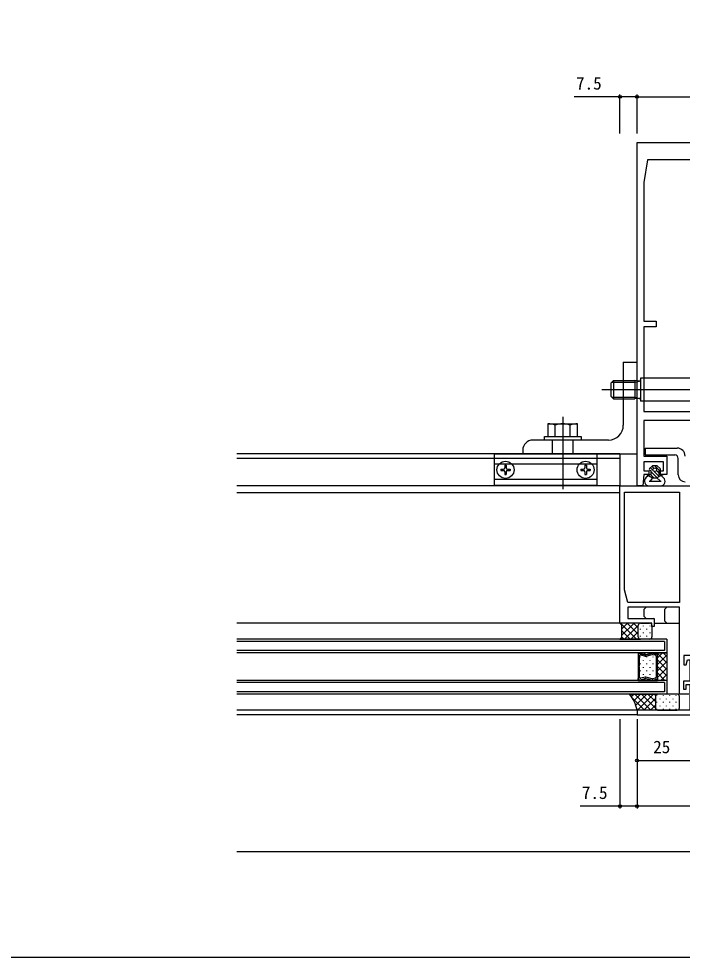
# Model space of a CAD drawing. Units: millimetres, scale not verified. Extents: x -960 to 961, y -419 to 416.
# Drawn here: x 0.3 to 290.4, y -418.7 to -8.6 of the extents above; entities that cross this region are included whole.
import ezdxf
from ezdxf.enums import TextEntityAlignment as Align

# ---------------------------------------------------------------- set-up
doc = ezdxf.new("R2010")
doc.units = ezdxf.units.MM
doc.header["$LTSCALE"] = 2
for name, color, linetype in [('0-2_YKK_11', 7, 'Continuous'), ('0-4_YKK_12', 2, 'Continuous'), ('0-5_YKK_13', 4, 'Continuous'), ('0-7_YKK_D', 6, 'Continuous'), ('0-8_YKK_ZWAK', 7, 'Continuous')]:
    doc.layers.add(name, color=color, linetype=linetype)
doc.styles.add('ＭＳ ゴシック', font='')
doc.styles.get('ＭＳ ゴシック').set_extended_font_data('MS Gothic')

msp = doc.modelspace()

# ---------------------------------------------------------------- linework, layer by layer
at = {"layer": '0-2_YKK_11'}
msp.add_line((277.1, -272.7), (263.1, -272.7), dxfattribs=at)
for points in [[(327.6, -184.2), (273.6, -184.2), (273.6, -199.7), (283.6, -199.7), (283.6, -207.7), (280.8, -207.7), (280.8, -206.2), (282.1, -206.2), (282.1, -202.2), (273.6, -202.2), (273.6, -206.2), (275.8, -206.2), (275.8, -207.7), (273.6, -207.7), (273.1, -212.7), (270.6, -212.7), (270.6, -62.7), (330.6, -62.7)], [(263.1, -272.7), (263.1, -212.7), (295.6, -212.7)], [(293.3, -303.7), (289.1, -303.7), (289.1, -265.7), (266.6, -265.7), (266.6, -270.7), (278.1, -270.7), (278.1, -274.2), (277.1, -274.2), (277.1, -272.7)]]:
    msp.add_lwpolyline(points, dxfattribs=at)
for points in [[(273.6, -80.2), (273.6, -140.7), (278.9, -140.7), (278.9, -143.2), (273.6, -143.2), (273.6, -180.2), (327.6, -180.2), (327.6, -143.2), (322.3, -143.2), (322.3, -140.7), (327.6, -140.7), (327.6, -80.2), (326.1, -70.2), (275.1, -70.2)], [(289.1, -215.4), (289.1, -263.7), (266.6, -263.7), (265.1, -258.102), (265.1, -215.4)], [(295.6, -312.7), (295.6, -286.9), (291.1, -286.9), (291.1, -290.9), (292, -290.9), (292.589, -288.7), (293.6, -288.7), (293.6, -298), (290.9, -298), (290.9, -301.5), (292.1, -301.5), (292.1, -299.5), (293.6, -299.5), (293.6, -310.7), (270.6, -310.7), (270.6, -312.7)]]:
    msp.add_lwpolyline(points, close=True, dxfattribs=at)
at = {"layer": '0-4_YKK_12'}
for p, q in [((263.1, -198.7), (95.6, -198.7)), ((263.1, -200.7), (95.6, -200.7)), ((263.1, -198.7), (263.1, -212.7)), ((263.4, -212.7), (95.6, -212.7)), ((263.1, -215.7), (95.6, -215.7)), ((263.4, -272.7), (95.6, -272.7)), ((283.6, -279.7), (95.6, -279.7)), ((282.6, -280.7), (95.6, -280.7)), ((282.6, -280.7), (282.6, -284.7)), ((283.6, -279.7), (283.6, -285.7)), ((282.6, -284.7), (95.6, -284.7)), ((283.6, -285.7), (95.6, -285.7)), ((279.5, -285.7), (271.101, -285.7)), ((271.101, -285.7), (271.101, -297.7)), ((271.101, -286.454), (271.101, -286.438)), ((271.101, -286.446), (271.101, -291.439)), ((271.316, -285.7), (271.544, -285.928)), ((274.115, -286.57), (271.762, -285.939)), ((271.762, -285.939), (274.115, -286.57)), ((272.287, -286.623), (274.115, -287.113)), ((273.561, -285.7), (274.421, -286.56)), ((277.265, -285.799), (274.386, -286.57)), ((274.386, -286.57), (277.265, -285.799)), ((274.386, -287.113), (277.265, -286.342)), ((275.806, -285.7), (276.192, -286.086)), ((277.536, -286.342), (278.586, -286.624)), ((279.111, -286.221), (277.537, -285.799)), ((277.537, -285.799), (279.111, -286.221)), ((278.051, -285.7), (278.375, -286.023)), ((279.5, -297.7), (279.5, -285.7)), ((279.5, -285.7), (283.6, -285.7)), ((279.5, -297.7), (279.5, -285.7)), ((279.5, -285.965), (283.6, -290.065)), ((283.6, -286.653), (279.5, -290.752)), ((279.5, -286.714), (279.5, -286.743)), ((279.5, -296.677), (279.501, -286.728)), ((281.724, -285.7), (279.501, -287.924)), ((282.064, -285.7), (283.6, -287.236)), ((283.6, -285.7), (283.6, -297.7)), ((271.626, -291.439), (271.626, -287.13)), ((272.048, -287.568), (272.048, -287.368)), ((272.048, -290.598), (272.048, -290.398)), ((273.463, -289.183), (273.463, -288.983)), ((274.878, -287.568), (274.878, -287.368)), ((274.878, -290.598), (274.878, -290.398)), ((276.293, -289.183), (276.293, -288.983)), ((277.708, -287.568), (277.708, -287.368)), ((277.708, -290.598), (277.708, -290.398)), ((278.976, -287.131), (278.975, -296.274)), ((283.6, -289.481), (279.5, -293.581)), ((279.501, -288.793), (283.6, -292.893)), ((271.1, -291.964), (271.1, -296.958)), ((271.625, -291.964), (271.1, -291.964)), ((271.101, -291.439), (271.626, -291.439)), ((271.625, -296.274), (271.625, -291.964)), ((272.048, -293.628), (272.048, -293.428)), ((273.463, -292.213), (273.463, -292.013)), ((273.463, -295.243), (273.463, -295.043)), ((274.878, -293.628), (274.878, -293.428)), ((276.293, -292.213), (276.293, -292.013)), ((276.293, -295.243), (276.293, -295.043)), ((277.708, -293.628), (277.708, -293.428)), ((279.5, -291.622), (283.6, -295.721)), ((283.6, -292.31), (279.5, -296.409)), ((279.5, -294.45), (282.75, -297.7)), ((283.6, -295.138), (281.038, -297.7)), ((283.6, -297.7), (95.6, -297.7)), ((282.6, -298.7), (95.6, -298.7)), ((271.101, -296.945), (271.101, -296.961)), ((271.101, -297.7), (279.5, -297.7)), ((271.761, -297.46), (274.115, -296.83)), ((271.761, -297.465), (274.115, -296.834)), ((271.832, -297.441), (272.09, -297.7)), ((274.115, -296.291), (272.286, -296.781)), ((273.602, -296.967), (274.335, -297.7)), ((277.265, -297.062), (274.386, -296.291)), ((274.386, -296.83), (277.265, -297.601)), ((274.386, -296.834), (277.265, -297.606)), ((276.195, -297.314), (276.58, -297.7)), ((277.265, -297.062), (277.265, -297.062)), ((277.265, -297.062), (277.265, -297.062)), ((278.586, -296.781), (277.536, -297.062)), ((277.536, -297.601), (279.111, -297.179)), ((277.536, -297.606), (279.111, -297.184)), ((278.475, -297.349), (278.826, -297.7)), ((279.5, -296.686), (279.5, -296.657)), ((279.5, -297.278), (279.922, -297.7)), ((283.6, -297.7), (279.5, -297.7)), ((282.6, -298.7), (282.6, -302.7)), ((283.6, -297.7), (283.6, -303.7)), ((282.6, -302.7), (95.6, -302.7)), ((283.6, -303.7), (95.6, -303.7)), ((270.9, -310.7), (95.6, -310.7)), ((270.9, -312.7), (95.6, -312.7))]:
    msp.add_line(p, q, dxfattribs=at)
for points in [[(279.5, -286.714), (279.5, -285.7), (271.101, -285.7), (271.101, -286.438)], [(279.5, -296.686), (279.5, -297.7), (271.101, -297.7), (271.101, -296.961)]]:
    msp.add_lwpolyline(points, dxfattribs=at)
for centre, start, end in [((271.626, -286.446), 74.99632, 179.99817), ((271.626, -286.446), 74.99628, 179.11056), ((271.626, -286.446), 179.11056, 180.88583), ((272.151, -287.13), 74.99632, 179.99621), ((274.251, -286.063), 254.99588, 284.9963), ((274.251, -286.063), 254.99628, 284.9963), ((277.401, -286.306), 74.99593, 104.99625), ((277.401, -286.306), 74.9963, 104.9963), ((277.401, -286.849), 74.99656, 104.99604), ((278.451, -287.131), 359.99823, 74.99617), ((278.976, -286.728), 359.99823, 74.99617), ((278.976, -286.728), 1.57977, 74.9963), ((278.976, -286.728), 358.41663, 1.57977), ((274.251, -286.606), 254.99568, 284.99693), ((271.625, -296.958), 179.99823, 285.00008), ((271.626, -296.953), 179.11056, 180.88583), ((271.626, -296.953), 180.88583, 285.00011), ((272.15, -296.274), 180.00019, 285.00008), ((274.25, -296.798), 74.99947, 105.00072), ((274.25, -297.337), 75.0001, 105.00011), ((274.25, -297.341), 75.0001, 105.00052), ((277.4, -296.555), 255.00035, 284.99984), ((277.4, -296.555), 255.00394, 255.00438), ((277.4, -296.555), 255.00438, 255.00666), ((277.4, -296.555), 255.00615, 255.00783), ((277.4, -296.555), 255.00783, 255.0147), ((277.4, -296.555), 255.01473, 255.03233), ((277.4, -296.555), 255.03233, 255.0338), ((277.4, -296.555), 255.0338, 255.03604), ((277.4, -296.555), 255.01772, 255.06685), ((277.4, -296.555), 255.04236, 255.06678), ((277.4, -297.094), 255.0001, 285.0001), ((277.4, -297.098), 255.00015, 285.00047), ((277.4, -296.555), 255.062, 255.08055), ((277.4, -296.555), 255.08055, 255.11667), ((277.4, -296.555), 255.11667, 255.17121), ((277.4, -296.555), 255.17121, 255.52874), ((277.4, -296.555), 255.52874, 255.96196), ((278.451, -296.274), 284.99334, 359.96185), ((278.975, -296.672), 285.0001, 358.41663), ((278.976, -296.677), 284.98992, 359.971), ((278.975, -296.672), 358.41663, 1.57977)]:
    msp.add_arc(centre, 0.525, start, end, dxfattribs=at)
at = {"layer": '0-5_YKK_13'}
for p, q in [((264.6, -158.7), (264.6, -186.2)), ((264.6, -158.7), (270.6, -158.7)), ((259.62, -167.38), (269.6, -167.38)), ((260.3, -166.7), (269.6, -166.7)), ((269.6, -166.7), (269.6, -174.7)), ((271.48, -166.929), (269.6, -166.7)), ((269.6, -167.38), (271.704, -166.933)), ((272.1, -165.7), (272.1, -175.7)), ((273.6, -165.7), (272.1, -165.7)), ((347.214, -170.7), (255.16, -170.7)), ((259.62, -174.02), (269.6, -174.02)), ((260.3, -174.7), (269.6, -174.7)), ((269.6, -174.02), (271.704, -174.467)), ((271.48, -174.471), (269.6, -174.7)), ((273.6, -175.7), (272.1, -175.7)), ((238.1, -182.599), (238.1, -214.099)), ((231.6, -185.599), (231.6, -191.099)), ((231.6, -185.599), (244.6, -185.599)), ((234.85, -191.099), (234.85, -186.162)), ((241.35, -191.099), (241.35, -186.162)), ((244.6, -191.099), (244.6, -185.599)), ((258.1, -192.7), (225.1, -192.7)), ((233.6, -198.7), (233.6, -192.7)), ((242.6, -198.7), (242.6, -192.7)), ((274.1, -196.2), (288.1, -196.2)), ((253.1, -200.7), (208.1, -200.7)), ((288.6, -207.9), (288.6, -200.7)), ((253.1, -203.2), (208.1, -203.2)), ((212.75, -203.65), (213.45, -203.65)), ((212.75, -203.65), (212.75, -204.85)), ((213.45, -203.65), (213.45, -204.85)), ((247.75, -203.65), (248.45, -203.65)), ((247.75, -203.65), (247.75, -204.85)), ((248.45, -203.65), (248.45, -204.85)), ((277.35, -203.9), (276.097, -205.145)), ((277.612, -206.008), (276.424, -204.821)), ((277.999, -204.981), (277.133, -204.116)), ((279.35, -203.9), (277.35, -203.9)), ((279.35, -203.9), (280.689, -205.132)), ((211.05, -205.35), (211.05, -206.05)), ((211.05, -205.35), (212.25, -205.35)), ((211.05, -206.05), (212.25, -206.05)), ((212.75, -206.55), (212.75, -207.75)), ((212.75, -207.75), (213.45, -207.75)), ((213.45, -206.55), (213.45, -207.75)), ((213.95, -205.35), (215.15, -205.35)), ((213.95, -206.05), (215.15, -206.05)), ((215.15, -205.35), (215.15, -206.05)), ((246.05, -205.35), (246.05, -206.05)), ((246.05, -205.35), (247.25, -205.35)), ((246.05, -206.05), (247.25, -206.05)), ((247.75, -206.55), (247.75, -207.75)), ((247.75, -207.75), (248.45, -207.75)), ((248.45, -206.55), (248.45, -207.75)), ((248.95, -205.35), (250.15, -205.35)), ((248.95, -206.05), (250.15, -206.05)), ((250.15, -205.35), (250.15, -206.05)), ((275.6, -208.2), (274.487, -209.237)), ((274.846, -207.7), (276.6, -207.7)), ((274.846, -207.7), (275.6, -208.2)), ((275.484, -208.123), (275.061, -207.7)), ((276.45, -206), (276.6, -206)), ((277.975, -209.2), (276.475, -207.7)), ((276.6, -206), (276.6, -207.7)), ((278.35, -206.747), (278.042, -206.438)), ((280.257, -208.653), (278.35, -206.747)), ((280.1, -207.082), (279.069, -206.051)), ((281.1, -208.2), (279.239, -209.2)), ((280.1, -206), (280.1, -207.7)), ((280.1, -206), (280.35, -206)), ((280.1, -207.7), (281.85, -207.7)), ((281.171, -208.153), (280.718, -207.7)), ((281.1, -208.2), (281.85, -207.7)), ((281.1, -208.2), (282.213, -209.237)), ((253.1, -209.9), (208.1, -209.9)), ((275.85, -212.7), (280.85, -212.7)), ((275.875, -210.7), (281.126, -210.7)), ((277.35, -209.2), (276.435, -210.42)), ((279.239, -209.2), (280.648, -210.513)), ((266.6, -266), (266.6, -270.4)), ((288.8, -265.7), (266.9, -265.7)), ((273.6, -266.7), (274.6, -265.7)), ((282.6, -266.7), (283.6, -265.7)), ((289.1, -272.4), (289.1, -266)), ((273.6, -266.7), (273.6, -269.7)), ((273.6, -269.7), (274.6, -270.7)), ((282.6, -266.7), (282.6, -271.7)), ((263.356, -272.956), (263.612, -272.7)), ((270.407, -279.7), (263.407, -272.7)), ((263.85, -275.29), (266.44, -272.7)), ((263.85, -278.119), (269.269, -272.7)), ((265.097, -279.7), (271.1, -273.697)), ((271.1, -277.564), (266.236, -272.7)), ((266.9, -270.7), (277.8, -270.7)), ((271.1, -274.736), (269.064, -272.7)), ((271.1, -278.7), (271.1, -273.7)), ((271.1, -278.7), (271.1, -273.7)), ((271.911, -272.718), (271.892, -272.7)), ((272.097, -272.7), (272.097, -272.7)), ((272.1, -272.7), (276.1, -272.7)), ((273.463, -274.033), (273.463, -273.833)), ((276.293, -274.033), (276.293, -273.833)), ((277.1, -273.7), (277.1, -278.7)), ((278.1, -271), (278.1, -272.4)), ((278.4, -272.7), (288.8, -272.7)), ((282.6, -271.7), (283.6, -272.7)), ((267.579, -279.7), (263.85, -275.971)), ((264.75, -279.7), (263.85, -278.8)), ((267.925, -279.7), (271.1, -276.525)), ((272.048, -275.448), (272.048, -275.248)), ((272.048, -278.478), (272.048, -278.278)), ((273.463, -277.063), (273.463, -276.863)), ((274.878, -275.448), (274.878, -275.248)), ((274.878, -278.478), (274.878, -278.278)), ((276.293, -277.063), (276.293, -276.863)), ((270.754, -279.7), (271.241, -279.213)), ((276.1, -279.7), (272.1, -279.7)), ((267.3, -303.7), (279.6, -303.7)), ((269.271, -303.7), (268.154, -304.817)), ((273.816, -310.7), (268.579, -305.463)), ((272.099, -303.7), (269.212, -306.588)), ((276.644, -310.7), (269.644, -303.7)), ((274.928, -303.7), (270.049, -308.578)), ((277.756, -303.7), (270.756, -310.7)), ((278.609, -309.836), (272.473, -303.7)), ((278.6, -305.685), (273.585, -310.7)), ((278.6, -306.999), (275.301, -303.7)), ((278.698, -304.268), (278.13, -303.7)), ((278.6, -304.7), (278.6, -309.7)), ((278.6, -304.7), (278.6, -309.7)), ((279.123, -304.133), (279.123, -304.333)), ((279.123, -307.163), (279.123, -307.363)), ((288.1, -303.7), (279.6, -303.7)), ((280.538, -305.748), (280.538, -305.948)), ((281.953, -304.133), (281.953, -304.333)), ((281.953, -307.163), (281.953, -307.363)), ((283.368, -305.748), (283.368, -305.948)), ((284.783, -304.133), (284.783, -304.333)), ((284.783, -307.163), (284.783, -307.363)), ((286.198, -305.748), (286.198, -305.948)), ((287.613, -304.133), (287.613, -304.333)), ((287.613, -307.163), (287.613, -307.363)), ((289.028, -305.748), (289.028, -305.948)), ((289.1, -309.7), (289.1, -304.7)), ((270.988, -310.7), (270.503, -310.215)), ((279.6, -310.7), (270.6, -310.7)), ((278.6, -308.513), (276.413, -310.7)), ((279.123, -310.193), (279.123, -310.393)), ((279.291, -310.651), (279.241, -310.7)), ((279.473, -310.7), (279.464, -310.691)), ((279.6, -310.7), (288.1, -310.7)), ((280.538, -308.778), (280.538, -308.978)), ((281.953, -310.193), (281.953, -310.393)), ((283.368, -308.778), (283.368, -308.978)), ((284.783, -310.193), (284.783, -310.393)), ((286.198, -308.778), (286.198, -308.978)), ((287.613, -310.193), (287.613, -310.393)), ((289.028, -308.778), (289.028, -308.978))]:
    msp.add_line(p, q, dxfattribs=at)
for points in [[(220.6, -197.2), (220.6, -198.7), (270.6, -198.7), (270.6, -158.7)], [(260.3, -166.7), (259.1, -167.9), (259.1, -173.5)], [(260.3, -166.7), (260.3, -174.7), (259.1, -173.5)], [(336.3, -165.7), (327.6, -165.7), (273.6, -165.7)], [(336.3, -175.7), (327.6, -175.7), (273.6, -175.7)], [(274.1, -196.2), (274.1, -199.2), (287.1, -199.2)], [(280.426, -205.994), (278.35, -203.918), (278.332, -203.9)], [(275.6, -208.2), (277.35, -209.2), (279.239, -209.2)], [(279.337, -209.148), (278.35, -208.161), (276.6, -206.411)], [(272.1, -272.7), (263.1, -272.7), (263.85, -273.45), (263.85, -278.95), (263.1, -279.7), (272.1, -279.7)]]:
    msp.add_lwpolyline(points, dxfattribs=at)
for points in [[(230.1, -192.7), (230.1, -191.1), (246.1, -191.1), (246.1, -192.7)], [(253.1, -212.4), (253.1, -198.8), (208.1, -198.8), (208.1, -212.4)]]:
    msp.add_lwpolyline(points, close=True, dxfattribs=at)
for centre, radius in [((213.1, -205.7), 3.75), ((248.1, -205.7), 3.75), ((278.35, -205.7), 0.8)]:
    msp.add_circle(centre, radius, dxfattribs=at)
for centre, radius, start, end in [((271.6, -166.444), 0.5, 256.10458, 0), ((271.6, -174.956), 0.5, 0, 103.89542), ((231.6, -195.263), 9.663, 70.34714, 90), ((238.1, -195.263), 9.663, 70.34714, 109.65286), ((244.6, -195.263), 9.663, 90, 109.65286), ((258.1, -186.2), 6.5, 270, 0), ((225.1, -197.2), 4.5, 90, 180), ((288.1, -199.7), 3.5, 0, 90), ((287.1, -200.7), 1.5, 0, 90), ((212.25, -204.85), 0.5, 270, 0), ((213.95, -204.85), 0.5, 180, 270), ((247.25, -204.85), 0.5, 270, 0), ((248.95, -204.85), 0.5, 180, 270), ((212.25, -206.55), 0.5, 0, 90), ((213.95, -206.55), 0.5, 90, 180), ((247.25, -206.55), 0.5, 0, 90), ((248.95, -206.55), 0.5, 90, 180), ((276.45, -205.5), 0.5, 134.83706, 270), ((280.35, -205.5), 0.5, 270, 47.3723), ((291.6, -207.9), 3, 180, 270), ((275.85, -210.7), 2, 132.97004, 270), ((275.875, -210), 0.7, 270, 323.13091), ((281.126, -210), 0.7, 227.02996, 270), ((280.85, -210.7), 2, 270, 47.02996), ((266.9, -266), 0.3, 90, 180), ((288.8, -266), 0.3, 0, 90), ((266.9, -270.4), 0.3, 180, 270), ((272.1, -273.7), 1, 90, 180), ((272.1, -273.7), 1, 90, 180), ((276.1, -273.7), 1, 0, 90), ((277.8, -271), 0.3, 0, 90), ((278.4, -272.4), 0.3, 180, 270), ((288.8, -272.4), 0.3, 270, 0), ((272.1, -278.7), 1, 180, 270), ((272.1, -278.7), 1, 180, 270), ((276.1, -278.7), 1, 270, 0), ((255.752, -313.422), 15.095, 10.38793, 40.09313), ((279.6, -304.7), 1, 90, 180), ((279.6, -304.7), 1, 90, 180), ((288.1, -304.7), 1, 0, 90), ((279.6, -309.7), 1, 180, 270), ((279.6, -309.7), 1, 180, 270), ((288.1, -309.7), 1, 270, 0)]:
    msp.add_arc(centre, radius, start, end, dxfattribs=at)
at = {"layer": '0-7_YKK_D'}
for p, q in [((263.1, -58.7), (263.1, -41.7)), ((270.6, -58.7), (270.6, -41.7)), ((270.6, -58.7), (270.6, -41.7)), ((270.6, -42.7), (330.6, -42.7)), ((263.1, -314.7), (263.1, -353.7)), ((270.6, -314.7), (270.6, -333.7)), ((270.6, -314.7), (270.6, -353.7)), ((270.6, -314.7), (270.6, -353.7)), ((270.6, -332.7), (295.6, -332.7)), ((330.6, -352.7), (270.6, -352.7)), ((293.6, -372.7), (95.6, -372.7)), ((300.6, -372.7), (288.476, -372.7))]:
    msp.add_line(p, q, dxfattribs=at)
for points in [[(270.6, -42.7), (263.1, -42.7), (243.153, -42.7)], [(270.6, -352.7), (263.1, -352.7), (245.703, -352.7)]]:
    msp.add_lwpolyline(points, dxfattribs=at)
for centre in [(263.1, -42.7), (270.6, -42.7), (270.6, -42.7), (270.6, -332.7), (263.1, -352.7), (270.6, -352.7), (270.6, -352.7)]:
    msp.add_circle(centre, 0.637, dxfattribs=at)
at = {"layer": '0-8_YKK_ZWAK'}
msp.add_lwpolyline([(-959.4, -418.7), (960.6, -418.7), (960.6, 381.3)], dxfattribs=at)

# ---------------------------------------------------------------- texts
at = {"layer": '0-7_YKK_D', "style": 'ＭＳ ゴシック'}
for s, p in [('7.5', (243.929, -41.2)), ('25', (277.645, -331.2)), ('7.5', (246.479, -351.2))]:
    msp.add_text(s, height=5.499, dxfattribs=at).set_placement(p, align=Align.BOTTOM_LEFT)

doc.saveas('drawing.dxf')
